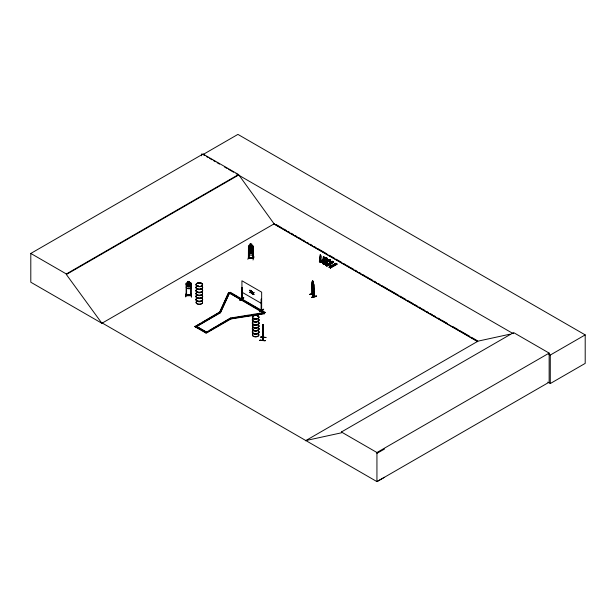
<?xml version="1.0" encoding="UTF-8"?>
<svg xmlns="http://www.w3.org/2000/svg" width="616" height="616" viewBox="0 0 616 616"><rect width="100%" height="100%" fill="white"/><g stroke="black" fill="none" stroke-linecap="round" stroke-linejoin="round"><path stroke-width="0.92" d="M262.693 327.135L262.655 340.402L262.555 339.67M262.416 331.893L262.508 332.956L263.186 330.638L263.117 325.864L262.809 327.897M263.186 330.661L263.271 328.959M320.882 261.577L321.059 258.012A1.163 0.678 59.5 0 0 320.882 256.418L320.358 254.639M324.124 263.448L324.347 259.852A1.163 0.678 59.5 0 0 324.17 258.258L324.116 256.964L323.415 256.525M327.204 265.226L327.427 261.631A1.163 0.678 59.5 0 0 327.258 260.037L327.204 258.743M186.117 293.716L185.701 296.958L186.148 293.947M186.148 287.056L186.679 288.457L190.714 288.496L191.245 287.102M186.594 284.014L186.117 284.115L186.594 284.014L186.579 295.526M186.117 295.511L186.148 283.26L186.694 282.775L190.691 282.836L191.237 283.399L191.183 295.626C177.762 296.304 194.156 293.955 190.821 295.603M191.191 295.064L186.117 295.118L190.714 295.172M186.679 288.457L186.209 283.283M186.609 295.126L186.609 295.541M190.691 282.875L191.299 283.375C191.653 287.403 191.584 289.928 186.725 288.38M190.775 284.091L191.245 284.099L190.775 284.091L190.783 295.603M191.391 293.801L191.514 297.058L191.414 293.817M262.809 325.333L262.739 325.802M259.937 340.317C276.084 341.38 249.049 339.293 265.103 340.787M265.142 340.617L259.937 340.286M320.12 254.778L320.05 255.948A1.163 0.678 59.5 0 0 319.881 257.349L320.058 261.161L321.329 261.854L321.329 261.361L320.566 262.1M320.235 260.961L320.497 260.999M320.266 260.868L320.351 260.791M323.361 263.109L323.739 262.847M323.539 262.685L323.238 263.101M326.634 258.25L326.372 259.598A1.163 0.678 59.5 0 0 326.257 260.968L326.257 264.795L326.819 264.657M325.825 265.365L325.733 264.703C327.127 263.379 326.28 266.99 326.649 264.441M329.699 263.017A1.163 0.678 59.5 0 1 329.868 261.615L329.937 260.445M330.084 266.536L329.791 266.874M312.143 293.863L312.343 293.793M313.898 296.766L311.965 293.978M312.343 294.209L312.335 287.572M314.129 296.666L313.898 296.011M313.86 288.265L313.66 289.397L313.937 288.288M197.39 285.986C196.535 285.085 198.052 286.625 197.767 286.017M197.913 285.909L197.69 285.886M201.424 283.583L201.486 283.776M201.54 283.791L201.101 283.583M253.461 318.495L253.677 318.079L254.339 318.495M257.411 316.262L257.796 316.162M309.609 294.463L314.476 293.147L309.625 294.533M314.453 293.324L309.517 294.371M262.516 327.319L263.186 325.009L263.194 337.73L263.502 337.452L262.701 340.34M262.57 327.327L262.94 326.218L262.693 329.752M263.386 326.318L263.371 337.745L263.455 326.049M260.791 337.175L266.004 337.46L260.791 336.937M263.471 337.067L262.439 340.363L262.724 339.932M262.701 339.924L263.194 337.437M263.163 337.707L263.24 337.044M323.446 263.04L323.5 262.886M326.426 259.567L326.372 259.598A1.163 0.678 59.5 0 0 326.203 260.999L326.272 264.826L327.558 265.35C325.618 264.279 327.011 264.572 326.434 264.849M329.976 266.605L330.107 267.544M250.135 247.986L251.813 248.202M250.119 249.418L248.433 249.734L249.01 249.311C253.777 249.95 250.858 249.026 252.606 250.173L252.606 252.791L251.767 253.815L250.188 253.646L249.349 252.429L249.349 249.811L250.188 249.441L250.196 245.969L252.406 246.177L251.343 247.663L252.452 249.457L251.005 247.925C250.358 250.05 248.348 249.064 250.643 247.57L249.595 245.846L250.974 247.293L251.829 246.154L251.751 249.642M248.956 254.947L248.448 253.461L248.956 254.947L252.93 255.347L253.507 254.015M320.366 260.83L320.181 261.207M326.626 264.534L326.172 264.51L326.172 265.342M248.903 246.623L248.44 246.569L248.903 246.623L248.841 258.042L248.941 253.168M250.142 244.044L250.196 245.499L249.357 245.869L249.357 248.487L250.196 249.703L251.767 249.888L252.606 248.864L252.606 246.246L251.767 245.684L251.836 244.206L250.142 244.044L251.836 244.206M248.456 249.511L248.98 250.966L252.945 251.397L253.523 250.065M247.848 259.321L248.91 256.187M248.903 257.603L248.494 257.434L248.903 258.019M252.999 247.101L253.499 247.047L252.999 247.101L252.953 258.504L253.553 258.45L253.523 246.3L252.922 245.738L249.003 245.284L248.456 245.753L248.394 257.973L253.515 258.558M252.945 258.189L253.453 258.012M253.014 259.983L254.054 256.787M263.047 329.414L262.893 328.598C262.685 335.635 262.508 324.324 262.893 327.951M252.891 251.374L253.461 250.05M323.308 256.68L323.338 257.788A1.163 0.678 59.5 0 0 323.169 259.182C324.409 267.59 321.621 260.106 324.57 263.725L324.47 263.178L324.47 263.571M326.388 258.458L326.842 258.304M329.883 260.476L330.445 260.399M329.745 266.72L330.7 267.244L330.923 263.648A1.163 0.678 59.5 0 0 330.754 262.054L330.7 260.76M239.947 300.123L243.636 297.805M202.317 322.384L219.596 312.412L228.621 292.592L264.341 312.797L264.603 313.721L230.9 318.942L206.229 333.187L194.918 326.657L219.596 312.05L220.574 312.204L229.606 292.746L230.33 292.33L265.065 312.389L264.341 313.159L259.659 313.883M219.596 312.05L220.312 312.828L219.596 312.412L228.621 292.592M219.596 312.412L220.574 312.558L229.606 292.746M242.296 298.891L241.757 298.729L242.111 298.945M242.257 287.888L242.311 299.291L241.926 287.695L241.795 299.214C248.818 294.764 235.435 302.61 241.164 299.491M261.646 310.456L261.661 292.169L241.926 280.773L241.98 299.106M262.524 340.117L262.739 325.256M334.072 264.98L333.641 265.396L333.633 264.88M334.118 265.15L333.633 264.965M197.343 285.77L197.613 285.916M197.952 285.77L197.39 285.732M250.966 291.776C252.668 295.018 249.649 291.892 251.574 291.014L250.612 291.584L249.85 290.259L250.82 291.468L249.834 292.508M250.82 291.468L251.297 290.852M253.977 294.664L253.207 293.308L252.237 293.894L253.222 292.854L252.252 291.645L253.014 292.97L253.977 292.408C252.052 293.278 255.07 296.404 253.369 293.162M250.111 292.669L250.804 291.922L251.574 293.278M252.514 294.055L253.207 293.308M250.034 292.384L250.658 291.614L250.058 290.136M250.758 291.899L251.574 291.014M253.161 293.285L253.977 292.408M311.981 294.04L311.965 281.781L312.659 282.19M314.137 296.281L313.744 296.527L313.752 285.093L314.098 296.673M186.071 294.987L186.078 295.526M323.346 256.587L324.001 256.857L324.17 258.258M323.646 259.274L323.531 259.428M254.308 318.441L253.561 318.495M313.729 296.465L313.968 296.057M248.417 257.858L253.453 258.427M325.926 257.711C324.193 257.65 328.413 259.713 325.348 257.95M326.365 257.95L319.719 261.846M327.127 258.381L320.328 262.185L327.265 258.258L320.744 262.424M327.096 258.374L326.018 257.55M320.559 262.308L321.329 261.361M322.553 263.486L322.984 263.725L329.599 259.821L329.26 259.421L330.507 260.129L323.577 264.064M323.415 262.578L322.653 262.924L322.745 263.586L329.583 259.829M330.369 260.252L329.26 259.521L322.545 263.479L323.993 264.287M323.885 264.172L323.9 263.625L322.653 262.924M332.247 261.361L333.695 262.17L327.05 266.058L326.642 265.827L333.595 262L332.34 261.3L325.633 265.257L327.081 266.066L326.981 265.411L325.833 265.157L326.503 264.364M325.879 265.396L332.409 261.454M332.586 261.438L326.041 265.496M326.642 265.827L333.595 262M329.291 267.375L336.182 263.625L329.537 267.513L329.137 267.29L335.835 263.217L337.191 264.187L330.469 267.968M329.483 267.421L329.229 266.72L329.899 266.328M336.99 264.079L330.137 267.845L336.844 263.879M320.882 255.394L320.936 256.387M319.881 257.349L320.066 261.176M326.272 257.85L319.727 261.862L319.411 261.053C320.666 259.613 320.212 263.225 320.197 261.13M319.512 261.507L320.181 260.714M323.631 258.959L322.961 259.452M324.232 258.605C327.558 260.06 322.799 258.874 324.901 258.212L326.149 258.913M326.103 257.819L319.311 261.608L320.759 262.416M319.488 261.723L326.264 257.788M320.32 262.177L327.027 258.212M327.204 260.067L327.258 260.037A1.163 0.678 59.5 0 1 327.381 261.661L327.427 261.631M326.873 260.83L326.203 261.323M327.466 260.476C330.8 261.931 326.041 260.737 328.143 260.083L329.391 260.884L328.143 260.083M329.837 260.622L328.59 259.913L329.26 259.421M322.792 263.617L329.498 259.659M323.8 263.571L324.57 263.232M330.268 260.083L323.754 264.149M323.723 264.141L330.507 260.129M323.8 264.179L330.507 260.221M329.868 261.615L329.922 260.56M329.953 262.608L329.283 263.101M330.553 262.254C333.887 263.71 329.121 262.524 331.223 261.862L332.471 262.662L331.223 261.862M331.67 261.7L332.34 261.199M326.888 265.35L327.658 265.011M333.587 261.908L326.75 265.827M331.146 267.529L331.054 266.974L330.384 267.767L329.329 267.175L329.999 266.382M329.129 267.275L335.936 263.486M329.398 267.436L336.159 263.625M330.576 268.091L330.476 267.429L331.146 267.028M261.199 310.418L261.33 298.899L261.577 310.587L261.338 309.856M261.353 309.879L261.384 309.894M259.798 311.388C271.233 304.597 251.751 316.516 263.479 309.24M259.798 311.627L263.509 309.455M102.348 323.069L101.948 323.308L30.8 282.228L30.8 253.445L203.003 154.023L238.554 174.544L274.105 223.854L477.646 341.372M203.003 154.023L203.003 154.554L237.922 134.396L585.2 334.896L585.2 363.386L550.28 383.545L547.786 382.097M30.8 253.445L66.351 273.966L238.554 174.544M384.476 477.308L376.938 481.604L102.302 323.046L101.894 323.277L66.351 274.497L238.554 175.075M101.894 323.277L274.505 223.623M228.621 292.947L229.606 293.101L230.33 292.33M250.804 291.922L251.374 293.393M194.918 326.657L200.677 323.331M252.237 293.894L252.722 293.932M220.312 312.466L195.642 327.073L220.312 312.828M252.999 293.432L253.684 294.486M264.603 313.367L230.9 318.58L230.184 318.164L205.505 332.771L207.977 331.346M209.617 330.392L215.377 327.073M217.025 326.118L230.184 318.526L230.9 318.942L230.638 318.018L265.065 312.389M194.918 326.295L206.229 332.825L230.9 318.58M305.444 440.794L478.055 341.133L509.856 334.219M305.844 440.555L341.395 432.825L341.395 432.001L513.598 332.578L549.149 353.099L549.149 382.182L376.938 481.604L376.938 452.521L549.149 353.099M513.598 333.402L513.197 333.641L236.074 173.643M548.633 354.1L550.28 355.055L585.2 334.896M376.938 453.353L384.476 449.056M248.956 257.611L248.394 257.557L248.487 257.988M334.018 265.257L333.402 265.211M254.054 318.364L253.584 318.21M197.359 285.601L198.052 285.709M313.729 296.165L312.358 293.955M311.719 297.482C320.767 295.88 315.061 295.318 311.719 297.451M312.612 287.895L312.659 280.788L313.275 281.728L313.221 288.765M313.298 281.712L312.605 280.804M312.15 281.581L313.937 284.523M311.965 285.547L312.227 287.187L313.706 289.304L312.173 287.202L312.012 285.531M263.07 325.733L262.693 330.877L262.562 330.245M231.578 318.226L233.449 317.933M235.32 317.648L241.872 316.632M243.744 316.347L249.365 315.477M251.236 315.184L257.788 314.168M242.003 299.091L242.311 299.291M312.628 282.282L312.304 284.908L313.221 287.349L313.221 283.137L313.667 283.791M312.181 293.555L312.197 293.955M263.217 325.194L262.994 325.756C263.217 322.314 262.593 326.472 262.893 324.748M262.508 327.288L262.478 340.386M260.791 337.098L265.973 337.568M250.196 248.587L251.767 248.772M252.899 251.343L248.987 250.935L248.525 249.48M248.841 257.611L248.448 257.557M312.158 293.971L314.098 296.704M253.014 258.504L253.037 246.993M191.237 296.82L191.414 293.978M241.934 298.652L242.111 299.361M330.137 266.69L329.722 266.497L329.668 267.359M328.59 259.813L329.837 260.522M331.67 261.6L332.917 262.3M320.42 261.038L319.904 260.83L320.289 261.877M329.668 266.528L330.754 267.213M323.361 263.032L323.084 262.732L323.523 263.74M329.229 267.213L330.476 267.921M203.003 154.554L204.658 155.509M206.314 156.464L207.969 157.419M209.617 158.374L212.096 159.806M213.752 160.761L215.407 161.715M217.063 162.67L219.542 164.102M224.501 166.967L226.981 168.399M228.636 169.354L233.595 172.21M276.168 224.578L281.982 227.935M283.645 228.898L286.14 230.338M287.795 231.293L289.458 232.255M291.122 233.21L293.616 234.65M295.28 235.612L296.935 236.575M298.598 237.53L301.093 238.97M302.756 239.932L304.412 240.887M306.907 242.327L308.57 243.289M310.233 244.244L311.889 245.207M314.383 246.646L316.046 247.601M317.71 248.564L326.85 253.838M329.337 255.278L334.326 258.158M335.982 259.113L341.803 262.47M343.459 263.432L345.953 264.872M347.616 265.827L349.28 266.79M350.943 267.752L353.43 269.184M355.093 270.147L356.756 271.109M359.244 272.541L360.907 273.504M362.57 274.466L365.065 275.906M366.728 276.861L368.383 277.824M370.047 278.779L372.541 280.218M374.205 281.181L375.86 282.136M378.355 283.576L380.018 284.538M381.681 285.493L387.495 288.85M389.158 289.813L398.298 295.087M399.953 296.05L405.775 299.407M407.43 300.362L413.251 303.726M414.907 304.681L417.402 306.121M419.065 307.084L420.728 308.038M422.391 309.001L424.878 310.441M426.542 311.396L428.205 312.358M430.692 313.798L432.355 314.753M434.018 315.715L435.681 316.67M438.176 318.11L439.832 319.073M441.495 320.027L447.308 323.392M453.13 326.75L458.112 329.622M459.775 330.584L469.746 336.336M471.402 337.298L477.223 340.656M273.558 223.777L477.77 341.68M241.926 292.169L261.661 303.565M231.154 293.162L236.944 296.504M238.6 297.459L265.065 312.743M229.606 293.101L264.603 313.721M341.395 432.001L376.938 452.521M252.914 249.688L253.507 250.25L252.891 249.734M327.35 258.52L320.42 262.162M326.896 258.412L327.188 258.913M326.403 264.31L326.411 264.834M263.687 309.579L259.829 311.58M320.266 261.053L320.081 260.66M311.989 282.613L312.189 294.286M312.628 282.752L313.236 283.676M312.628 285.362L313.221 286.224M230.9 318.942L230.638 318.018M252.46 291.53L253.06 293M252.252 291.645L252.853 293.124M249.85 290.259L250.45 291.738M262.424 331.855L262.562 332.956M329.868 266.774L329.745 262.986A1.163 0.678 59.5 0 1 329.922 261.584M550.28 355.055L550.28 383.545M335.296 264.98L334.049 264.372M334.026 265.727L332.779 265.119M331.054 266.974L331.054 267.375M326.226 264.48L326.226 265.311M323.146 262.701L323.146 263.533M321.236 261.307L321.236 261.7L319.843 260.861L319.843 261.692M313.914 284.515L313.952 296.773M261.33 298.899L261.33 310.295M250.212 244.067L250.212 245.468M248.941 246.515L248.941 249.365M201.609 153.915L201.609 155.802M66.351 273.966L66.351 274.497M258.497 322.253A3.311 1.91 0 0 1 255.625 325.117A3.311 1.91 0 0 1 252.76 322.253M258.458 322.453A3.265 1.887 0 0 1 255.625 325.279A3.265 1.887 0 0 1 252.799 322.453M258.435 324.909A3.242 1.871 0 0 1 255.625 327.72A3.242 1.871 0 0 1 252.814 324.909M258.458 325.094A3.265 1.887 0 0 1 255.625 327.92A3.265 1.887 0 0 1 252.799 325.094M258.497 319.111A3.311 1.91 0 0 1 255.625 321.976A3.311 1.91 0 0 1 252.76 319.111M258.458 321.922A3.265 1.887 0 0 1 255.625 324.748A3.265 1.887 0 0 1 252.799 321.922M258.458 319.304A3.265 1.887 0 0 1 255.625 322.13A3.265 1.887 0 0 1 252.799 319.304M258.497 322.091A3.311 1.91 0 0 1 255.625 324.955A3.311 1.91 0 0 1 252.76 322.091M258.497 318.949A3.311 1.91 0 0 1 255.625 321.814A3.311 1.91 0 0 1 252.76 318.949M258.45 318.78A3.257 1.879 0 0 1 255.625 321.598A3.257 1.879 0 0 1 252.806 318.78M258.497 331.215A3.311 1.91 0 0 1 255.625 334.08A3.311 1.91 0 0 1 252.76 331.215M258.458 331.416A3.265 1.887 0 0 1 255.625 334.242A3.265 1.887 0 0 1 252.799 331.416M258.435 333.872A3.242 1.871 0 0 1 255.625 336.683A3.242 1.871 0 0 1 252.814 333.872M258.443 325.371A3.249 1.879 0 0 1 255.625 328.189A3.249 1.879 0 0 1 252.814 325.371M258.458 334.057A3.265 1.887 0 0 1 255.625 336.883A3.265 1.887 0 0 1 252.799 334.057M258.458 325.202A3.272 1.887 0 0 1 255.625 328.035A3.272 1.887 0 0 1 252.791 325.202M258.497 328.074A3.311 1.91 0 0 1 255.625 330.938A3.311 1.91 0 0 1 252.76 328.074M258.458 330.884A3.265 1.887 0 0 1 255.625 333.71A3.265 1.887 0 0 1 252.799 330.884M258.458 328.266A3.265 1.887 0 0 1 255.625 331.092A3.265 1.887 0 0 1 252.799 328.266M258.497 331.054A3.311 1.91 0 0 1 255.625 333.918A3.311 1.91 0 0 1 252.76 331.054M258.497 327.912A3.311 1.91 0 0 1 255.625 330.777A3.311 1.91 0 0 1 252.76 327.912M258.458 327.743A3.265 1.887 0 0 1 255.625 330.569A3.265 1.887 0 0 1 252.799 327.743M202.471 292.87A3.242 1.871 0 0 1 199.338 295.226A3.242 1.871 0 0 1 196.204 292.87M202.495 287.264A3.265 1.887 0 0 1 199.338 289.635A3.265 1.887 0 0 1 196.188 287.264M202.495 286.733A3.265 1.887 0 0 1 199.338 289.112A3.265 1.887 0 0 1 196.188 286.733M202.495 290.405A3.265 1.887 0 0 1 199.338 292.777A3.265 1.887 0 0 1 196.188 290.405M202.21 289.759A3.311 1.91 0 0 1 199.769 292.608A3.311 1.91 0 0 1 196.142 290.221M202.21 289.597A3.311 1.91 0 0 1 199.769 292.446A3.311 1.91 0 0 1 196.142 290.059M202.495 289.882A3.265 1.887 0 0 1 199.338 292.254A3.265 1.887 0 0 1 196.188 289.882M202.21 286.609A3.311 1.91 0 0 1 199.769 289.466A3.311 1.91 0 0 1 196.142 287.071M202.21 286.448A3.311 1.91 0 0 1 199.769 289.304A3.311 1.91 0 0 1 196.142 286.91M202.495 293.047A3.265 1.887 0 0 1 199.338 295.418A3.265 1.887 0 0 1 196.188 293.047M202.479 293.324A3.249 1.879 0 0 1 199.338 295.688A3.249 1.879 0 0 1 196.196 293.324M202.471 301.832A3.242 1.871 0 0 1 199.338 304.189A3.242 1.871 0 0 1 196.204 301.832M202.502 293.17A3.272 1.887 0 0 1 199.338 295.549A3.272 1.887 0 0 1 196.181 293.17M202.495 296.227A3.265 1.887 0 0 1 199.338 298.598A3.265 1.887 0 0 1 196.188 296.227M202.495 295.695A3.265 1.887 0 0 1 199.338 298.075A3.265 1.887 0 0 1 196.188 295.695M202.495 299.368A3.265 1.887 0 0 1 199.338 301.74A3.265 1.887 0 0 1 196.188 299.368M202.21 298.721A3.311 1.91 0 0 1 199.769 301.57A3.311 1.91 0 0 1 196.142 299.184M202.21 298.56A3.311 1.91 0 0 1 199.769 301.409A3.311 1.91 0 0 1 196.142 299.022M202.495 298.845A3.265 1.887 0 0 1 199.338 301.216A3.265 1.887 0 0 1 196.188 298.845M202.21 295.572A3.311 1.91 0 0 1 199.769 298.429A3.311 1.91 0 0 1 196.142 296.034M202.21 295.411A3.311 1.91 0 0 1 199.769 298.267A3.311 1.91 0 0 1 196.142 295.873M202.495 302.009A3.265 1.887 0 0 1 199.338 304.381A3.265 1.887 0 0 1 196.188 302.009M330.7 262.085A1.163 0.678 59.5 0 1 330.877 263.679M187.865 281.389L187.919 282.875L187.064 283.322L187.064 285.94L187.919 287.079L189.528 287.11L190.382 286.001L190.382 283.383L189.528 282.898L189.582 281.42L187.865 281.42M190.229 286.548L189.643 286.548L188.735 285.216L187.241 286.555L188.365 284.9L187.295 283.283L188.704 284.592L190.167 283.329L189.074 284.923L190.229 286.548M252.437 253.415L250.966 251.944C250.296 254.077 248.41 253.099 250.612 251.597L249.557 249.88L250.943 251.313L252.375 250.188L251.305 251.682L252.437 253.415M248.995 257.627L253.476 258.158L248.995 257.627M316.47 296.142L311.627 297.312L316.47 296.165M189.235 281.728L188.211 281.712L188.211 282.174L189.235 282.197L189.235 281.728M189.528 283.368L187.919 283.337L187.919 285.955L189.528 285.986L189.528 283.368M251.482 248.41L250.473 248.302L250.473 248.772L251.482 248.879L251.482 248.41M251.767 250.081L250.188 249.904L250.188 252.522L251.767 252.699L251.767 250.081M251.49 244.483L250.481 244.367L250.481 244.829L251.49 244.952L251.49 244.483M336.413 264.318L335.166 263.617L336.413 264.318M335.966 264.587L334.719 263.879L335.966 264.587M334.696 265.334L333.449 264.626L334.696 265.334M206.229 331.993L196.358 326.295L206.229 331.993M313.113 281.82L312.728 281.266L313.113 282.282L313.113 281.82M253.992 318.711A3.265 1.887 0 0 0 258.889 317.078A3.265 1.887 0 0 0 253.992 315.446A3.265 1.887 0 0 0 253.992 318.711M254.008 318.973A3.242 1.871 0 0 0 258.874 317.356A3.242 1.871 0 0 0 254.008 315.731A3.242 1.871 0 0 0 254.008 318.973M253.315 318.518A3.272 1.887 0 0 0 258.789 317.671A3.272 1.887 0 0 0 254.778 315.361A3.272 1.887 0 0 0 253.315 318.518M197.713 286.209A3.257 1.879 0 0 0 202.595 284.584A3.257 1.879 0 0 0 197.713 282.952A3.257 1.879 0 0 0 197.713 286.209M197.713 286.486A3.257 1.879 0 0 0 202.595 284.854A3.257 1.879 0 0 0 197.713 283.229A3.257 1.879 0 0 0 197.713 286.486M197.705 286.332A3.272 1.887 0 0 0 202.61 284.692A3.272 1.887 0 0 0 197.705 283.06A3.272 1.887 0 0 0 197.705 286.332"/></g></svg>
